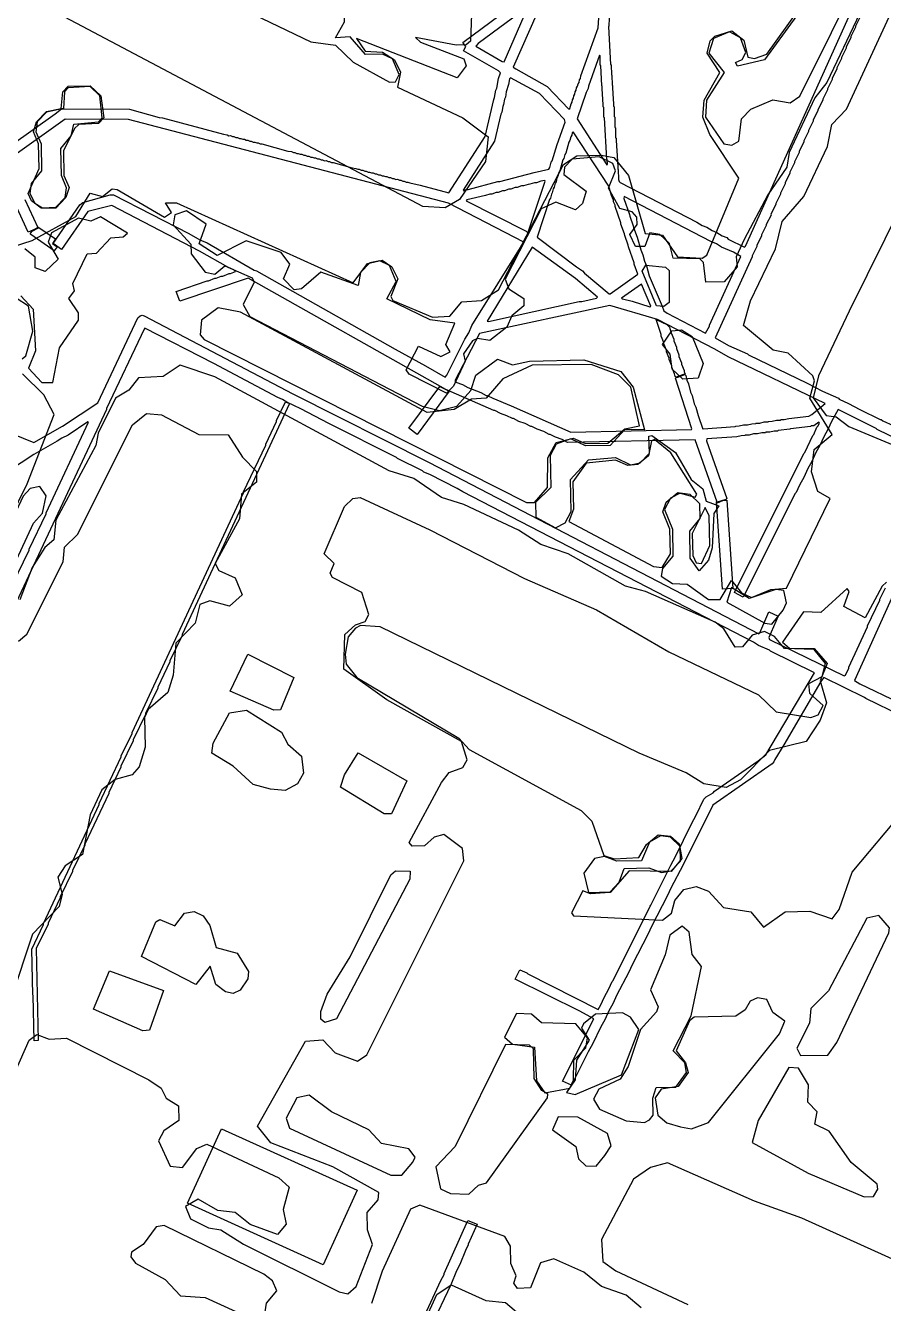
# Model space of a CAD drawing. Extents: x 1764 to 2708, y -3060 to -2272.
# Drawn here: x 1991.5 to 2165.8, y -2792.7 to -2533 of the extents above; entities that cross this region are included whole.
import ezdxf

# ---------------------------------------------------------------- set-up
doc = ezdxf.new("R2010")
doc.units = 0
for name, color, linetype in [('DOR_DOROZHKA', 8, 'CONTINUOUS'), ('DOR_LESTNICA', 8, 'CONTINUOUS'), ('DOR_TROPA_GRUNT', 8, 'CONTINUOUS'), ('PL_DETSKAYA', 3, 'CONTINUOUS'), ('ZEL_DEREVYA', 94, 'CONTINUOUS'), ('ZEL_TRAVA', 82, 'CONTINUOUS')]:
    doc.layers.add(name, color=color, linetype=linetype)

msp = doc.modelspace()

# ---------------------------------------------------------------- linework, layer by layer
at = {"layer": 'DOR_DOROZHKA'}
for points in [[(2110.052, -2531.49), (2109.987, -2533.092), (2109.889, -2533.194), (2110.356, -2540.888), (2110.458, -2540.986), (2110.501, -2542.986), (2110.603, -2543.084), (2110.646, -2545.084), (2110.749, -2545.182), (2110.794, -2547.282), (2110.896, -2547.38), (2110.939, -2549.38), (2111.041, -2549.478), (2111.085, -2551.478), (2111.187, -2551.576), (2111.232, -2553.676), (2111.334, -2553.774), (2111.378, -2555.774), (2111.48, -2555.872), (2111.523, -2557.872), (2111.625, -2557.97), (2111.668, -2559.97), (2111.771, -2560.068), (2111.816, -2562.168), (2111.918, -2562.266), (2111.961, -2564.266), (2112.07, -2564.664), (2112.274, -2564.859), (2127.857, -2572.927), (2128.972, -2573.603), (2129.88, -2573.984), (2130.996, -2574.66), (2131.904, -2575.041), (2133.02, -2575.717), (2133.928, -2576.098), (2134.235, -2576.391), (2137.572, -2578.02), (2137.767, -2577.816), (2185.501, -2471.73)], [(1988.547, -2557.327), (1997.514, -2550.93), (1998.792, -2549.902), (2012.601, -2550.004), (2018.641, -2551.675), (2019.343, -2551.76), (2031.721, -2555.094), (2032.424, -2555.179), (2032.828, -2555.37), (2033.128, -2555.364), (2033.532, -2555.555), (2033.832, -2555.549), (2034.237, -2555.74), (2034.537, -2555.733), (2034.941, -2555.925), (2035.241, -2555.918), (2035.645, -2556.11), (2035.945, -2556.103), (2036.35, -2556.295), (2036.65, -2556.288), (2037.054, -2556.48), (2037.354, -2556.473), (2037.758, -2556.664), (2038.058, -2556.658), (2038.463, -2556.849), (2038.763, -2556.843), (2039.167, -2557.034), (2039.467, -2557.028), (2044.802, -2558.513), (2045.504, -2558.598), (2045.909, -2558.789), (2046.209, -2558.783), (2046.613, -2558.974), (2046.913, -2558.968), (2047.317, -2559.159), (2047.617, -2559.153), (2048.022, -2559.344), (2048.322, -2559.338), (2048.726, -2559.529), (2049.026, -2559.523), (2049.43, -2559.714), (2049.73, -2559.707), (2050.135, -2559.899), (2050.435, -2559.892), (2050.839, -2560.084), (2051.139, -2560.077), (2051.543, -2560.269), (2051.843, -2560.262), (2052.248, -2560.453), (2052.548, -2560.447), (2052.952, -2560.638), (2053.252, -2560.632), (2053.657, -2560.823), (2053.957, -2560.817), (2057.883, -2561.933), (2058.585, -2562.017), (2058.989, -2562.209), (2059.289, -2562.202), (2059.694, -2562.394), (2059.994, -2562.387), (2060.398, -2562.579), (2060.698, -2562.572), (2061.102, -2562.763), (2061.402, -2562.757), (2061.807, -2562.948), (2062.107, -2562.942), (2062.511, -2563.133), (2062.811, -2563.127), (2063.215, -2563.318), (2063.515, -2563.312), (2063.92, -2563.503), (2064.22, -2563.497), (2064.624, -2563.688), (2064.924, -2563.681), (2065.328, -2563.873), (2065.628, -2563.866), (2066.033, -2564.058), (2066.333, -2564.051), (2066.737, -2564.243), (2067.037, -2564.236), (2067.442, -2564.427), (2067.742, -2564.421), (2068.146, -2564.612), (2068.446, -2564.606), (2068.85, -2564.797), (2069.15, -2564.791), (2069.555, -2564.982), (2071.666, -2565.437), (2077.503, -2567.011), (2084.859, -2555.547), (2086.597, -2548.005), (2086.788, -2547.601), (2087.056, -2546.094), (2087.247, -2545.69), (2087.606, -2543.781), (2087.98, -2542.572), (2087.572, -2542.181), (2080.48, -2538.132), (2080.961, -2537.221), (2080.344, -2536.434), (2095.507, -2525.101)], [(2097.042, -2526.669), (2090.557, -2541.416), (2091.065, -2541.805), (2097.446, -2545.37), (2101.847, -2549.977), (2102.045, -2549.873), (2102.324, -2548.866), (2102.517, -2548.562), (2102.606, -2548.059), (2102.8, -2547.755), (2102.889, -2547.253), (2103.083, -2546.949), (2103.172, -2546.446), (2103.365, -2546.142), (2103.455, -2545.64), (2103.648, -2545.336), (2103.737, -2544.833), (2103.931, -2544.529), (2104.02, -2544.027), (2104.214, -2543.723), (2104.303, -2543.22), (2107.793, -2533.44), (2108.029, -2530.433)], [(2161.073, -2531.188), (2160.114, -2533.11), (2160.118, -2533.31), (2159.159, -2535.232), (2159.163, -2535.432), (2158.204, -2537.353), (2158.209, -2537.553), (2157.25, -2539.475), (2157.254, -2539.675), (2156.295, -2541.597), (2156.299, -2541.797), (2155.34, -2543.718), (2155.344, -2543.918), (2154.385, -2545.84), (2154.39, -2546.04), (2153.431, -2547.962), (2153.435, -2548.162), (2152.476, -2550.084), (2152.48, -2550.284), (2151.521, -2552.205), (2151.526, -2552.405), (2150.567, -2554.327), (2150.571, -2554.527), (2149.612, -2556.449), (2149.616, -2556.649), (2148.657, -2558.57), (2148.662, -2558.77), (2147.703, -2560.692), (2147.707, -2560.892), (2146.748, -2562.814), (2146.752, -2563.014), (2145.793, -2564.936), (2145.798, -2565.136), (2144.839, -2567.057), (2144.843, -2567.257), (2143.884, -2569.179), (2143.888, -2569.379), (2142.929, -2571.301), (2142.934, -2571.501), (2141.975, -2573.423), (2141.979, -2573.623), (2141.02, -2575.544), (2141.024, -2575.744), (2140.065, -2577.666), (2140.07, -2577.866), (2139.111, -2579.788), (2139.115, -2579.988), (2131.567, -2596.459), (2134.301, -2598.001), (2138.141, -2599.719), (2138.345, -2599.915), (2150.275, -2605.66), (2153.412, -2607.293), (2156.645, -2608.724), (2156.749, -2608.922), (2158.669, -2609.781), (2160.997, -2611.031), (2165.142, -2613.043), (2165.342, -2613.039), (2165.649, -2613.332), (2167.771, -2614.287)], [(2176.518, -2620.901), (2164.486, -2615.058), (2164.281, -2614.862), (2156.594, -2611.026), (2155.246, -2613.457), (2154.579, -2614.972), (2153.615, -2616.694), (2152.948, -2618.209), (2151.984, -2619.931), (2151.317, -2621.446), (2150.353, -2623.168), (2149.686, -2624.683), (2148.722, -2626.404), (2148.055, -2627.92), (2147.859, -2628.124), (2137.308, -2649.163), (2135.486, -2648.202), (2149.584, -2619.983), (2149.78, -2619.778), (2151.406, -2616.341), (2151.602, -2616.137), (2152.27, -2614.622), (2152.465, -2614.417), (2152.752, -2613.811), (2152.648, -2613.613), (2151.663, -2614.335), (2151.063, -2614.348), (2150.965, -2614.45), (2146.874, -2614.938), (2146.776, -2615.041), (2144.38, -2615.292), (2144.282, -2615.395), (2143.582, -2615.41), (2142.686, -2615.629), (2141.886, -2615.646), (2141.789, -2615.749), (2141.089, -2615.764), (2140.193, -2615.983), (2139.393, -2616.001), (2138.497, -2616.22), (2137.697, -2616.237), (2137.599, -2616.339), (2136.899, -2616.355), (2136.003, -2616.574), (2129.91, -2617.006), (2129.818, -2617.408), (2133.973, -2629.124), (2133.778, -2629.329), (2131.988, -2629.868), (2127.512, -2617.158), (2101.61, -2617.717), (2100.497, -2617.141), (2099.186, -2616.669), (2098.073, -2616.093), (2097.873, -2616.097), (2096.76, -2615.521), (2095.449, -2615.049), (2094.336, -2614.473), (2094.136, -2614.477), (2093.023, -2613.901), (2091.712, -2613.429), (2090.599, -2612.853), (2090.399, -2612.857), (2089.286, -2612.281), (2087.975, -2611.809), (2086.862, -2611.232), (2086.662, -2611.237), (2076.865, -2606.946), (2036.755, -2584.3), (2022.849, -2589.003), (2022.106, -2587.018), (2028.363, -2584.882), (2028.663, -2584.876), (2029.952, -2584.347), (2030.252, -2584.341), (2031.244, -2583.919), (2031.544, -2583.913), (2032.833, -2583.385), (2033.133, -2583.378), (2034.124, -2582.957), (2033.818, -2582.663), (2032.605, -2582.089), (2026.831, -2578.812), (2009.023, -2569.592), (2004.146, -2570.798), (1998.81, -2578.517), (1997.082, -2577.254), (2002.516, -2569.432), (2003.105, -2568.919), (2008.675, -2567.398), (2009.375, -2567.383), (2024.653, -2575.257), (2026.881, -2576.51), (2028.396, -2577.177), (2037.92, -2582.674), (2038.425, -2582.864), (2066.583, -2598.764), (2072.759, -2602.132), (2076.711, -2604.448), (2077.102, -2604.039), (2080.747, -2596.757), (2081.519, -2595.44), (2082.186, -2593.924), (2092.726, -2576.988), (2077.448, -2569.114), (2012.447, -2552.109), (1999.537, -2551.987), (1988.897, -2559.621)], [(1991.387, -2568.372), (1994.01, -2574.018), (1993.617, -2574.327), (1992.03, -2574.961), (1989.404, -2569.215)], [(1986.694, -2615.098), (1993.155, -2617.759), (1998.986, -2614.432), (2006.187, -2609.674), (2014.318, -2592.389), (2014.809, -2591.978), (2015.207, -2591.87), (2015.609, -2591.961), (2045.767, -2607.818), (2073.484, -2621.827), (2140.47, -2656.598), (2140.666, -2656.394), (2142.475, -2652.153), (2144.395, -2653.012), (2142.487, -2657.355), (2142.596, -2657.753), (2157.763, -2665.129), (2158.061, -2665.023), (2158.731, -2663.608), (2158.727, -2663.408), (2162.552, -2655.221), (2162.548, -2655.021), (2165.035, -2649.764), (2165.031, -2649.564), (2166.181, -2647.238)], [(2169.445, -2673.281), (2162.165, -2669.737), (2161.961, -2669.541), (2153.67, -2665.518), (2153.087, -2666.331), (2145.561, -2679.2), (2143.723, -2682.141), (2143.534, -2682.646), (2143.143, -2683.055), (2131.117, -2691.419), (2125.076, -2703.555), (2122.578, -2708.312), (2121.91, -2709.827), (2118.644, -2716.101), (2117.976, -2717.616), (2114.71, -2723.89), (2114.042, -2725.405), (2111.544, -2730.161), (2110.876, -2731.677), (2109.913, -2733.398), (2109.245, -2734.914), (2108.282, -2736.635), (2106.751, -2739.87), (2105.787, -2741.592), (2102.432, -2748.368), (2100.612, -2747.507), (2106.943, -2734.863), (2104.108, -2733.324), (2090.96, -2726.804), (2091.919, -2724.883), (2093.335, -2725.552), (2093.539, -2725.748), (2107.802, -2732.944), (2108.382, -2732.031), (2109.05, -2730.516), (2110.013, -2728.794), (2110.681, -2727.279), (2110.877, -2727.074), (2118.355, -2712.005), (2118.551, -2711.801), (2122.576, -2703.609), (2123.539, -2701.888), (2126.797, -2695.214), (2127.76, -2693.492), (2129.291, -2690.257), (2129.78, -2689.747), (2131.163, -2688.916), (2131.457, -2688.61), (2140.328, -2682.415), (2141.902, -2681.18), (2151.748, -2664.559), (2142.848, -2660.149), (2142.644, -2659.953), (2140.422, -2659.001), (2139.407, -2658.322), (2080.316, -2627.782), (2079.201, -2627.106), (2073.636, -2624.225), (2072.425, -2623.751), (2072.119, -2623.457), (2067.062, -2620.965), (2066.858, -2620.769), (2053.102, -2613.863), (2047.434, -2610.884), (2044.604, -2609.544), (2043.691, -2608.964), (2042.782, -2608.583), (2029.726, -2601.661), (2015.763, -2594.459), (2015.567, -2594.663), (2007.913, -2610.837), (2007.917, -2611.037), (1975.206, -2680.78)], [(1988.874, -2646.567), (1992.225, -2639.591), (1992.221, -2639.391), (1995.668, -2632.213), (1995.664, -2632.013), (2004.271, -2613.617), (2004.169, -2613.519), (2000.125, -2616.208), (1998.838, -2616.836), (1997.95, -2617.456), (1993.206, -2620.16), (1962.426, -2640.335)], [(2167.716, -2648.806), (2159.885, -2666.084), (2161, -2666.76), (2168.887, -2670.592)]]:
    msp.add_lwpolyline(points, dxfattribs=at)
for points in [[(2082.961, -2537.178), (2088.331, -2540.264), (2088.733, -2540.355), (2093.5, -2529.446), (2093.298, -2529.351), (2083.45, -2536.667)], [(2109.596, -2561.315), (2109.694, -2561.213), (2109.673, -2560.213), (2109.57, -2560.115), (2109.089, -2551.721), (2108.987, -2551.624), (2108.943, -2549.623), (2108.841, -2549.526), (2108.798, -2547.525), (2108.696, -2547.428), (2108.651, -2545.328), (2108.548, -2545.23), (2108.36, -2541.132), (2108.258, -2541.034), (2108.217, -2539.134), (2108.114, -2539.036), (2105.848, -2545.288), (2105.759, -2545.79), (2105.376, -2546.599), (2103.591, -2551.94)], [(2080.392, -2566.449), (2080.494, -2566.547), (2080.99, -2566.336), (2081.39, -2566.327), (2087.458, -2564.695), (2087.858, -2564.687), (2094.821, -2562.835), (2097.809, -2562.17), (2098.002, -2561.866), (2098.278, -2560.76), (2098.472, -2560.455), (2099.501, -2557.131), (2101.104, -2552.594), (2100.993, -2552.096), (2095.876, -2546.804), (2090.004, -2543.629), (2089.808, -2543.834), (2089.632, -2544.938), (2089.165, -2546.449), (2088.988, -2547.553), (2088.797, -2547.958), (2088.621, -2549.062), (2088.429, -2549.466), (2088.253, -2550.571), (2088.062, -2550.975), (2086.781, -2556.506)], [(2110.262, -2587.515), (2115.878, -2583.491), (2115.135, -2581.506), (2115.129, -2581.206), (2113.957, -2577.93), (2113.951, -2577.63), (2113.208, -2575.645), (2113.201, -2575.345), (2112.458, -2573.36), (2112.451, -2573.06), (2111.28, -2569.784), (2111.274, -2569.483), (2110.958, -2568.79), (2110.952, -2568.49), (2110.53, -2567.499), (2109.989, -2565.609), (2102.747, -2554.56), (2102.551, -2554.764), (2102.462, -2555.266), (2102.268, -2555.571), (2102.086, -2556.375), (2101.892, -2556.679), (2101.24, -2558.895), (2101.046, -2559.199), (2100.863, -2560.003), (2100.67, -2560.308), (2100.017, -2562.523), (2099.824, -2562.827), (2099.641, -2563.632), (2099.448, -2563.936), (2099.265, -2564.74), (2099.071, -2565.045), (2098.889, -2565.849), (2098.695, -2566.153), (2098.512, -2566.958), (2098.319, -2567.262), (2098.136, -2568.066), (2097.943, -2568.371), (2095.407, -2576.03), (2103.441, -2582.059), (2104.658, -2582.833), (2105.069, -2583.325), (2110.062, -2587.519)], [(2097.06, -2564.588), (2096.958, -2564.49), (2096.16, -2564.607), (2095.267, -2564.927), (2094.867, -2564.935), (2093.973, -2565.255), (2093.573, -2565.264), (2092.68, -2565.583), (2092.28, -2565.592), (2091.386, -2565.911), (2090.986, -2565.92), (2090.092, -2566.239), (2089.692, -2566.248), (2088.799, -2566.567), (2088.399, -2566.576), (2087.505, -2566.895), (2087.105, -2566.904), (2086.212, -2567.224), (2085.812, -2567.232), (2084.918, -2567.552), (2081.135, -2568.434), (2081.04, -2568.636), (2093.178, -2574.777), (2093.383, -2574.973), (2093.583, -2574.968)], [(2129.645, -2595.5), (2130.415, -2594.083), (2130.41, -2593.883), (2136.813, -2579.937), (2135.293, -2579.07), (2132.869, -2578.022), (2131.854, -2577.343), (2130.743, -2576.867), (2113.137, -2567.742), (2113.046, -2568.145), (2114.217, -2571.421), (2114.223, -2571.721), (2114.967, -2573.706), (2114.973, -2574.006), (2115.716, -2575.991), (2116.473, -2578.576), (2116.894, -2579.567), (2117.222, -2580.861), (2117.644, -2581.852), (2118.187, -2583.842), (2120.821, -2589.988), (2121.143, -2590.982), (2121.854, -2591.466)], [(2085.269, -2593.057), (2085.571, -2593.151), (2103.992, -2589.051), (2104.492, -2589.04), (2107.48, -2588.375), (2107.675, -2588.171), (2103.191, -2584.366), (2094.45, -2578.051)], [(2118.521, -2590.038), (2116.624, -2585.576), (2112.582, -2588.365), (2112.786, -2588.561), (2114.697, -2589.02), (2118.323, -2590.142)], [(2078.728, -2605.205), (2078.935, -2605.501), (2080.245, -2605.973), (2081.358, -2606.549), (2083.982, -2607.593), (2085.095, -2608.169), (2085.295, -2608.165), (2086.408, -2608.741), (2090.143, -2610.261), (2102.265, -2615.602), (2126.766, -2615.073), (2126.864, -2614.971), (2123.539, -2604.637), (2123.735, -2604.433), (2124.035, -2604.426), (2125.424, -2603.896), (2125.628, -2604.092), (2125.85, -2605.087), (2126.165, -2605.781), (2126.602, -2607.472), (2126.917, -2608.166), (2127.354, -2609.857), (2127.669, -2610.551), (2128.106, -2612.242), (2129.066, -2615.023), (2129.164, -2614.921), (2135.658, -2614.48), (2135.756, -2614.378), (2136.456, -2614.363), (2137.352, -2614.144), (2138.152, -2614.126), (2139.047, -2613.907), (2139.847, -2613.89), (2139.945, -2613.787), (2140.645, -2613.772), (2141.541, -2613.553), (2142.341, -2613.536), (2142.439, -2613.433), (2143.139, -2613.418), (2144.035, -2613.199), (2144.835, -2613.182), (2144.933, -2613.079), (2145.633, -2613.064), (2146.528, -2612.845), (2150.62, -2612.356), (2151.213, -2612.043), (2153.966, -2609.783), (2134.251, -2600.303), (2131.516, -2598.762), (2119.88, -2592.71), (2110.214, -2589.917), (2083.723, -2595.592)], [(2066.981, -2807.064), (2072.811, -2794.431), (2073.007, -2794.227), (2075.875, -2788.062), (2076.549, -2786.847), (2076.545, -2786.647), (2081.314, -2775.838), (2083.232, -2776.597), (2081.418, -2780.638), (2081.422, -2780.838), (2080.846, -2781.951), (2079.706, -2784.777), (2079.035, -2786.093), (2077.895, -2788.919), (2073.874, -2797.31), (2073.678, -2797.514), (2070.712, -2803.782), (2069.857, -2805.901), (2068.901, -2807.923)]]:
    msp.add_lwpolyline(points, close=True, dxfattribs=at)
at = {"layer": 'DOR_LESTNICA'}
for points in [[(1997.314, -2578.749), (1992.541, -2575.451), (1992.438, -2575.353), (1992.825, -2574.744), (1994.113, -2574.116), (1994.008, -2573.918), (1997.562, -2576.343), (1996.982, -2577.256), (1997.897, -2577.936)], [(2123.635, -2604.435), (2123.433, -2604.339), (2123.32, -2603.741), (2122.792, -2602.452), (2122.785, -2602.152), (2122.257, -2600.863), (2122.25, -2600.563), (2121.722, -2599.273), (2121.716, -2598.973), (2121.188, -2597.684), (2121.181, -2597.384), (2120.653, -2596.095), (2120.647, -2595.795), (2119.58, -2592.716), (2121.804, -2593.769), (2122.314, -2594.258), (2122.64, -2595.452), (2123.168, -2596.741), (2123.175, -2597.041), (2123.703, -2598.33), (2123.709, -2598.63), (2124.238, -2599.919), (2124.244, -2600.219), (2124.772, -2601.509), (2124.779, -2601.809), (2125.307, -2603.098), (2125.313, -2603.398), (2125.522, -2603.794)], [(2069.331, -2614.813), (2075.652, -2606.372), (2077.573, -2607.331), (2071.059, -2616.076)], [(2133.071, -2647.553), (2131.886, -2629.77), (2132.091, -2629.965), (2133.182, -2629.542), (2133.98, -2629.424), (2135.169, -2647.408)]]:
    msp.add_lwpolyline(points, close=True, dxfattribs=at)
at = {"layer": 'DOR_TROPA_GRUNT'}
msp.add_lwpolyline([(1993.28, -2739.32), (1993.081, -2730.12), (1992.979, -2730.022), (1992.778, -2720.721), (1995.17, -2715.667), (1995.166, -2715.467), (2006.45, -2691.311), (2006.445, -2691.111), (2010.943, -2681.609), (2010.938, -2681.409), (2013.141, -2676.859), (2013.137, -2676.659), (2035.797, -2627.944), (2035.792, -2627.744), (2040.29, -2618.242), (2040.285, -2618.042), (2042.488, -2613.492), (2042.484, -2613.292), (2044.302, -2609.451), (2045.11, -2609.833), (2023.312, -2656.729), (2023.316, -2656.929), (2020.826, -2662.085), (2020.83, -2662.285), (2018.341, -2667.442), (2018.345, -2667.642), (2015.855, -2672.798), (2015.859, -2672.998), (2013.369, -2678.154), (2013.374, -2678.354), (2010.884, -2683.511), (2010.888, -2683.711), (2008.398, -2688.867), (2008.402, -2689.067), (2003.522, -2699.378), (2003.527, -2699.578), (2001.037, -2704.735), (2001.041, -2704.935), (1998.551, -2710.091), (1998.556, -2710.291), (1996.066, -2715.448), (1996.07, -2715.648), (1993.676, -2720.602), (1994.08, -2739.303)], close=True, dxfattribs=at)
at = {"layer": 'PL_DETSKAYA'}
msp.add_lwpolyline([(2024.411, -2772.352), (2031.294, -2757.23), (2058.873, -2769.721), (2051.99, -2784.843)], close=True, dxfattribs=at)
at = {"layer": 'ZEL_DEREVYA'}
for points in [[(2065.411, -2544.511), (2066.659, -2544.401), (2067.379, -2542.968), (2066.059, -2539.744), (2064.037, -2538.788), (2060.537, -2538.863), (2057.457, -2535.261), (2054.461, -2535.493), (2056.307, -2532.201), (2056.286, -2531.201), (2054.327, -2529.326), (2038.675, -2522.66), (2034.11, -2519.757), (2025.016, -2515.618), (2022.516, -2515.672), (2018.052, -2517.436), (2016.992, -2518.543), (2017.868, -2520.525), (2019.649, -2521.904), (2049.475, -2536.267), (2054.493, -2536.993), (2058.069, -2540.417)], [(1994.926, -2570.046), (1997.674, -2569.904), (1999.55, -2567.945), (1999.84, -2565.938), (1998.786, -2563.46), (1998.667, -2557.959), (2000.78, -2555.412), (2001.312, -2553.025), (2006.304, -2552.542), (2007.038, -2551.775), (2006.607, -2547.282), (2004.649, -2545.407), (2000.152, -2545.671), (1999.418, -2546.437), (1999.241, -2549.818), (1995.756, -2550.602), (1993.881, -2552.56), (1993.591, -2554.567), (1994.645, -2557.046), (1994.764, -2562.546), (1992.651, -2565.093), (1992.361, -2567.1), (1993.404, -2569.079)], [(2119.671, -2589.946), (2116.768, -2582.922), (2117.491, -2581.656), (2121.502, -2582.069), (2122.268, -2582.803), (2122.242, -2589.307), (2121.174, -2590.08)], [(2124.995, -2604.839), (2122.867, -2602.801), (2122.469, -2599.808), (2120.925, -2597.84), (2122.783, -2595.048), (2124.779, -2594.838), (2126.935, -2596.209), (2129.179, -2601.664), (2128.119, -2604.688)], [(1978.484, -2659.948), (1980.611, -2659.986), (1981.993, -2658.372), (1983.262, -2655.343), (1982.563, -2653.857), (1984.853, -2651.807), (1993.142, -2634.118), (1994.932, -2632.079), (1995.69, -2628.56), (1994.398, -2626.671), (1992.406, -2627.047), (1991.023, -2628.661), (1980.976, -2649.889), (1980.583, -2652.899), (1978.106, -2655.954), (1977.326, -2658.473)], [(2041.906, -2672.168), (2033.067, -2668.274), (2036.657, -2660.776), (2046.014, -2665.493), (2043.279, -2672.055)], [(2041.251, -2688.191), (2037.73, -2687.267), (2033.647, -2683.519), (2029.337, -2680.861), (2029.627, -2678.854), (2032.913, -2672.696), (2036.402, -2672.121), (2043.503, -2676.636), (2044.805, -2679.026), (2047.526, -2681.469), (2047.935, -2684.962), (2046.731, -2687.114), (2044.259, -2688.46)], [(2064.372, -2693.194), (2055.5, -2687.8), (2056.28, -2685.282), (2059.101, -2680.802), (2068.98, -2686.508), (2065.873, -2693.204)], [(2105.864, -2709.223), (2110.238, -2709.045), (2112.113, -2707.087), (2113.137, -2704.314), (2118.137, -2704.206), (2120.659, -2705.152), (2122.652, -2704.775), (2124.527, -2702.817), (2124.463, -2699.817), (2122.504, -2697.941), (2120.497, -2697.651), (2118.274, -2698.95), (2116.605, -2702.738), (2111.605, -2702.846), (2109.083, -2701.9), (2107.09, -2702.277), (2104.903, -2705.242)], [(2052.282, -2735.644), (2051.516, -2734.91), (2051.483, -2733.41), (2052.741, -2729.881), (2057.413, -2722.276), (2065.723, -2705.588), (2066.624, -2704.818), (2069.627, -2704.879), (2069.578, -2706.505), (2054.683, -2734.842)], [(2032.137, -2729.409), (2030.186, -2727.867), (2029.021, -2724.141), (2026.101, -2727.872), (2015.055, -2722.191), (2017.946, -2715.125), (2018.812, -2714.689), (2021.841, -2715.958), (2023.787, -2713.415), (2025.78, -2713.038), (2027.55, -2713.917), (2028.927, -2715.888), (2030.19, -2720.363), (2034.468, -2721.522), (2036.799, -2725.223), (2036.665, -2726.727), (2035.13, -2729.011), (2033.644, -2729.71)], [(2148.893, -2742.311), (2154.479, -2742.274), (2156.34, -2739.649), (2166.865, -2717.41), (2167.01, -2716.407), (2164.871, -2713.868), (2162.38, -2714.38), (2154.613, -2729.181), (2151.021, -2732.76), (2150.753, -2735.768), (2148.194, -2740.826)], [(2113.495, -2755.583), (2117.254, -2755.918), (2118.243, -2755.397), (2118.973, -2754.464), (2118.898, -2750.964), (2119.602, -2748.822), (2123.603, -2748.778), (2125.79, -2745.812), (2125.413, -2743.819), (2123.026, -2741.369), (2126.708, -2734.286), (2128.826, -2724.235), (2126.938, -2721.775), (2126.341, -2717.285), (2124.897, -2716.066), (2122.351, -2717.872), (2121.438, -2721.894), (2118.422, -2728.962), (2119.998, -2732.43), (2119.686, -2733.437), (2116.428, -2737.01), (2113.924, -2744.568), (2112.311, -2747.104), (2107.979, -2749.199), (2106.897, -2751.223), (2108.065, -2753.199)], [(2015.298, -2737.277), (2005.282, -2732.908), (2008.531, -2725.084), (2019.54, -2729.098), (2016.671, -2737.164)], [(2096.989, -2749.936), (2102.095, -2748.95), (2102.81, -2747.309), (2102.891, -2743.305), (2105.337, -2740.751), (2105.627, -2738.744), (2103.314, -2735.876), (2096.306, -2735.694), (2094.266, -2733.903), (2091.263, -2733.801), (2088.782, -2738.608), (2090.396, -2739.99), (2094.911, -2740.601), (2095.31, -2747.471)], [(2161.854, -2771.046), (2163.729, -2771.006), (2164.655, -2769.485), (2164.467, -2768.489), (2159.202, -2764.1), (2154.728, -2757.693), (2151.862, -2756.255), (2152.308, -2753.744), (2150.432, -2751.783), (2150.523, -2748.279), (2148.532, -2744.904), (2146.529, -2744.78), (2140.34, -2755.503), (2139.104, -2760.032), (2150.493, -2766.206)], [(2065.708, -2766.62), (2067.96, -2766.655), (2070.154, -2764.023), (2070.633, -2763.012), (2069.345, -2761.289), (2063.819, -2760.241), (2061.258, -2757.462), (2053.675, -2753.79), (2049.099, -2750.387), (2046.609, -2750.9), (2044.448, -2755.074), (2045.116, -2757.06)], [(2105.314, -2764.764), (2107.44, -2764.802), (2109.146, -2762.68), (2110.436, -2760.651), (2109.715, -2758.166), (2103.724, -2754.877), (2099.72, -2754.796), (2098.526, -2757.407), (2103.269, -2760.806), (2103.823, -2763.296)], [(2037.322, -2795.749), (2039.078, -2795.961), (2040.064, -2795.314), (2040.424, -2792.68), (2042.537, -2790.133), (2041.66, -2788.151), (2039.88, -2786.772), (2019.655, -2776.87), (2018.036, -2777.155), (2015.361, -2780.715), (2013.018, -2782.266), (2012.873, -2783.27), (2013.817, -2784.5), (2019.893, -2787.871), (2022.965, -2791.14), (2027.976, -2791.532)]]:
    msp.add_lwpolyline(points, close=True, dxfattribs=at)
for points in [[(2157.634, -2517.88), (2141.602, -2539.946), (2136.127, -2541.232), (2135.736, -2540.49), (2137.099, -2539.877), (2137.818, -2538.444), (2136.753, -2535.465), (2134.476, -2534.264), (2131.253, -2535.584), (2130.318, -2538.606), (2133.404, -2542.541), (2129.856, -2548.121), (2129.598, -2551.628), (2133.343, -2557.05), (2134.973, -2557.265), (2136.374, -2556.485), (2136.943, -2551.97), (2138.818, -2550.012), (2143.279, -2548.081), (2146.794, -2548.672), (2148.766, -2547.337), (2161.629, -2521.421)], [(2160.991, -2530.439), (2154.293, -2544.591), (2151.857, -2547.646), (2146.595, -2558.765), (2146.16, -2561.776), (2142.278, -2567.363), (2137.472, -2576.471), (2135.881, -2580.008), (2136.091, -2582.004), (2133.448, -2585.063), (2129.697, -2585.144), (2129.236, -2581.152), (2128.47, -2580.418), (2123.089, -2580.284), (2122.316, -2577.299), (2120.358, -2575.424), (2118.35, -2575.134), (2117.285, -2577.908), (2115.408, -2577.865), (2114.272, -2575.472), (2115.729, -2573.439), (2115.696, -2571.939), (2114.756, -2570.876), (2112.239, -2570.138), (2109.9, -2566.061), (2111.324, -2562.529), (2110.792, -2561.039), (2108.011, -2559.682), (2102.518, -2560.134), (2100.969, -2561.752), (2100.835, -2563.256), (2105.41, -2566.659), (2104.631, -2569.177), (2103.241, -2570.457), (2099.205, -2568.877), (2096.233, -2570.234), (2088.954, -2584.523), (2089.664, -2586.509), (2092.708, -2588.444), (2092.74, -2589.944), (2090.283, -2591.999), (2089.248, -2594.272), (2085.806, -2597.015), (2083.295, -2596.569), (2082.305, -2597.048), (2080.486, -2599.714), (2080.81, -2601.208), (2078.418, -2606.262), (2077.032, -2607.71), (2069.445, -2603.871), (2068.842, -2602.967), (2071.323, -2598.161), (2075.87, -2600.231), (2077.725, -2599.274), (2076.901, -2597.791), (2078.726, -2593.499), (2073.708, -2592.774), (2064.862, -2588.546), (2066.786, -2585.002), (2065.466, -2581.779), (2063.444, -2580.822), (2061.451, -2581.199), (2059.576, -2583.157), (2059.049, -2585.795), (2051.487, -2583.082), (2047.559, -2586.502), (2046.062, -2586.701), (2043.93, -2584.496), (2045.199, -2581.467), (2043.396, -2579.088), (2036.342, -2576.739), (2030.403, -2579.702), (2026.767, -2577.363), (2028.181, -2573.33), (2024.205, -2570.664), (2021.846, -2571.466), (2021.514, -2573.474), (2025.1, -2577.399), (2025.144, -2579.399), (2027.975, -2583.089), (2029.986, -2583.546), (2031.95, -2581.836), (2037.505, -2584.259), (2037.941, -2585.125), (2035.704, -2589.676), (2037.05, -2592.148), (2072.086, -2610.318), (2075.608, -2611.242), (2079.09, -2610.333), (2081.94, -2607.187), (2082.956, -2604.038), (2087.389, -2600.816), (2090.414, -2601.918), (2093.9, -2601.175), (2104.9, -2600.938), (2112.455, -2603.276), (2114.942, -2606.474), (2117.214, -2615.179), (2113.211, -2615.099), (2110.279, -2618.33), (2105.279, -2618.439), (2102.246, -2617.003), (2099.267, -2618.068), (2098.066, -2620.345), (2098.206, -2626.846), (2095.104, -2629.914), (2095.169, -2632.914), (2099.135, -2635.08), (2101.113, -2634.037), (2102.315, -2631.759), (2102.174, -2625.259), (2105.84, -2621.261), (2111.333, -2620.809), (2114.366, -2622.244), (2116.358, -2621.868), (2118.234, -2619.91), (2118.116, -2616.41), (2118.74, -2616.313), (2123.567, -2619.794), (2126.686, -2625.23), (2129.063, -2627.179), (2129.784, -2629.665), (2132.306, -2630.611), (2131.338, -2632.133), (2130.989, -2639.144), (2130.21, -2641.662), (2128.338, -2643.787), (2126.532, -2641.241), (2126.413, -2635.741), (2128.526, -2633.194), (2128.461, -2630.194), (2126.503, -2628.319), (2124.496, -2628.029), (2122.517, -2629.072), (2121.316, -2631.349), (2122.902, -2635.317), (2123.021, -2640.817), (2120.908, -2643.364), (2120.607, -2644.871), (2122.892, -2646.406), (2125.896, -2646.508), (2130.216, -2649.666), (2132.591, -2649.615), (2134.885, -2645.813), (2136.939, -2648.27), (2138.961, -2649.227), (2142.929, -2647.641), (2146.049, -2647.323), (2154.952, -2629.121), (2152.419, -2627.675), (2151.166, -2623.7), (2151.736, -2619.186), (2155.338, -2616.106), (2150.842, -2608.699), (2151.766, -2605.178), (2151.412, -2604.185), (2146.392, -2599.541), (2143.377, -2598.939), (2137.351, -2593.983), (2138.743, -2588.95), (2143.849, -2578.335), (2145.231, -2572.802), (2149.623, -2567.704), (2154.407, -2557.596), (2155.31, -2553.074), (2158.245, -2550.009), (2167.324, -2530.303)], [(1990.559, -2587.9), (1993.035, -2590.598), (1993.552, -2599.091), (1992.128, -2602.624), (1994.818, -2605.567), (1997.068, -2605.519), (1998.375, -2598.487), (2002.257, -2592.9), (2002.224, -2591.4), (2000.326, -2588.439), (2001.46, -2586.914), (2001.094, -2585.421), (2004.007, -2579.355), (2005.88, -2579.231), (2008.815, -2576.166), (2011.312, -2575.946), (2012.212, -2575.176), (2006.722, -2571.876), (2004.739, -2572.753), (2002.225, -2572.14), (1996.786, -2575.092), (1996.077, -2577.025), (1998.153, -2580.482), (1995.455, -2582.958), (1993.438, -2582.21), (1993.475, -2580.083), (1991.354, -2578.378)], [(1988.427, -2747.78), (1992.244, -2739.193), (1993.804, -2738.075), (1996.326, -2739.021), (1999.822, -2738.779), (2016.514, -2747.256), (2019.053, -2748.994), (2020.097, -2751.014), (2022.548, -2752.545), (2022.613, -2755.545), (2019.614, -2757.611), (2018.532, -2759.636), (2020.896, -2764.837), (2023.403, -2765.117), (2026.321, -2761.218), (2028.303, -2760.342), (2042.959, -2767.195), (2045.083, -2769.067), (2043.847, -2773.596), (2044.412, -2776.586), (2042.707, -2778.707), (2037.16, -2776.659), (2034.106, -2774.224), (2030.595, -2773.799), (2026.544, -2771.552), (2023.991, -2773.025), (2025.004, -2775.504), (2028.67, -2777.343), (2031.181, -2777.789), (2035.746, -2780.692), (2055.215, -2790.359), (2056.974, -2790.738), (2058.694, -2789.284), (2062.01, -2780.708), (2060.945, -2777.729), (2060.87, -2774.229), (2063.149, -2771.678), (2063.283, -2770.175), (2053.916, -2764.958), (2041.304, -2760.061), (2038.646, -2756.7), (2048.361, -2739.398), (2051.858, -2739.155), (2054.415, -2741.768), (2058.955, -2743.504), (2060.845, -2742.213), (2080.503, -2702.768), (2080.283, -2700.271), (2076.47, -2697.435), (2074.48, -2697.979), (2072.516, -2699.688), (2070.016, -2699.743), (2069.416, -2699.005), (2075.991, -2686.857), (2077.573, -2684.822), (2080.301, -2683.762), (2081.227, -2682.241), (2080.063, -2678.514), (2064.871, -2670.005), (2056.149, -2663.773), (2056.331, -2656.766), (2058.539, -2654.8), (2060.525, -2654.09), (2061.245, -2652.657), (2059.814, -2648.186), (2053.829, -2645.189), (2053.394, -2644.323), (2054.184, -2642.304), (2052.141, -2640.348), (2056.269, -2630.753), (2057.985, -2629.132), (2059.481, -2628.933), (2073.63, -2635.464), (2092.854, -2645.388), (2107.499, -2651.741), (2122.191, -2660.262), (2140.39, -2669.04), (2143.966, -2672.465), (2150.995, -2673.647), (2152.484, -2673.114), (2153.526, -2671.174), (2150.805, -2668.732), (2150.595, -2666.735), (2153.316, -2665.301), (2154.009, -2662.659), (2151.696, -2659.791), (2145.688, -2659.587), (2143.634, -2657.13), (2141.612, -2656.174), (2139.127, -2656.894), (2137.177, -2659.271), (2135.677, -2659.303), (2133.346, -2655.602), (2131.565, -2654.223), (2117.424, -2648.025), (2113.398, -2646.945), (2101.75, -2640.36), (2096.207, -2638.478), (2091.642, -2635.575), (2080.522, -2630.313), (2075.989, -2628.91), (2070.403, -2625.028), (2065.366, -2623.47), (2029.936, -2604.392), (2022.881, -2602.043), (2019.428, -2604.285), (2014.431, -2604.56), (2012.485, -2607.103), (2009.769, -2608.746), (2006.254, -2615.826), (2005.808, -2618.337), (1997.631, -2633.521), (1997.218, -2637.532), (1995.417, -2639.072), (1992.836, -2643.13), (1990.31, -2649.688)], [(1990.075, -2658.114), (1991.795, -2656.659), (1999.148, -2641.993), (1999.417, -2638.985), (2002.03, -2636.428), (2013.222, -2614.174), (2016.09, -2611.861), (2019.097, -2612.13), (2026.688, -2616.135), (2032.692, -2616.172), (2035.541, -2620.696), (2038.439, -2623.635), (2038.402, -2625.762), (2035.37, -2628.203), (2034.978, -2633.214), (2030.005, -2642.327), (2030.786, -2643.727), (2034.07, -2645.24), (2035.479, -2648.712), (2032.944, -2651.018), (2028.919, -2649.937), (2026.933, -2650.647), (2025.931, -2654.421), (2022.017, -2658.508), (2021.491, -2665.022), (2020.4, -2668.548), (2016.389, -2672.011), (2015.674, -2673.652), (2015.804, -2679.653), (2014.557, -2683.682), (2013.174, -2685.296), (2009.692, -2686.205), (2006.987, -2688.348), (2004.595, -2693.402), (2003.101, -2701.438), (1999.566, -2703.766), (1998.031, -2706.05), (1998.94, -2709.533), (1998.328, -2712.047), (1992.946, -2717.666), (1988.56, -2730.768)], [(2116.568, -2793.62), (2113.51, -2791.018), (2108.47, -2789.292), (2104.905, -2786.368), (2098.843, -2783.664), (2096.109, -2784.473), (2094.092, -2789.519), (2091.469, -2789.66), (2090.696, -2788.592), (2091.163, -2787.081), (2090.109, -2784.603), (2090.033, -2781.103), (2088.865, -2779.127), (2071.593, -2772.747), (2069.693, -2773.538), (2063.963, -2786.168), (2061.77, -2792.719)], [(2072.242, -2796.995), (2075.071, -2790.931), (2077.947, -2788.951), (2085.019, -2792.133), (2089.03, -2792.547), (2092.088, -2795.149)]]:
    msp.add_lwpolyline(points, dxfattribs=at)
at = {"layer": 'ZEL_TRAVA'}
for points in [[(1988.843, -2577.932), (1992.818, -2576.679), (2001.718, -2571.817), (2004.617, -2567.086), (2007.132, -2567.698), (2009.099, -2566.155), (2010.103, -2566.3), (2019.729, -2571.928), (2021.126, -2570.981), (2019.916, -2569.006), (2022.168, -2569.041), (2058.038, -2585.275), (2060.955, -2581.376), (2063.941, -2580.645), (2065.888, -2582.02), (2067.109, -2584.495), (2065.684, -2588.028), (2066.12, -2588.894), (2074.197, -2592.263), (2077.694, -2592.02), (2080.133, -2589.133), (2084.129, -2588.88), (2087.583, -2586.679), (2100.791, -2561.256), (2103.504, -2559.446), (2108.504, -2559.338), (2111.015, -2559.784), (2114.013, -2563.471), (2117.353, -2575.28), (2120.861, -2575.58), (2123.959, -2580.015), (2128.966, -2580.24), (2129.87, -2579.637), (2136.369, -2563.989), (2130.507, -2555.111), (2129.098, -2551.639), (2129.356, -2548.132), (2132.571, -2542.559), (2129.984, -2538.613), (2130.597, -2536.099), (2131.494, -2535.162), (2134.972, -2534.087), (2137.431, -2535.951), (2138.215, -2539.436), (2139.595, -2539.656), (2142.077, -2538.769), (2165.306, -2506.334)], [(2082.12, -2530.643), (2081.906, -2536.15), (2081.005, -2536.92), (2079.005, -2536.963), (2070.717, -2535.392), (2071.739, -2536.37), (2080.567, -2539.764), (2081.014, -2541.172), (2079.149, -2543.63), (2058.716, -2535.651), (2060.522, -2538.196), (2064.029, -2538.413), (2066.481, -2539.985), (2067.701, -2542.46), (2067.058, -2545.476), (2080.326, -2551.776), (2085.494, -2555.583), (2084.935, -2560.598), (2079.683, -2568.34), (2076.718, -2570.03), (2072.211, -2569.794), (1998.328, -2530.702)], [(2187.879, -2532.36), (2158.798, -2591.018), (2152.578, -2604.16), (2151.509, -2608.685), (2154.17, -2612.213), (2156.177, -2612.503), (2158.72, -2614.449), (2169.322, -2618.889)], [(1990.836, -2600.734), (1991.574, -2600.134), (1992.966, -2595.102), (1992.105, -2589.993), (1989.57, -2588.422)], [(1977.907, -2654.458), (1991.802, -2626.143), (1997.334, -2612.016), (1995.247, -2608.059), (1990.902, -2603.776)], [(2166.409, -2646.133), (2165.508, -2646.903), (2162.063, -2653.397), (2157.761, -2651.072), (2158.821, -2648.048), (2158.432, -2647.431), (2153.034, -2652.258), (2149.529, -2652.125), (2145.245, -2658.346), (2146.688, -2659.566), (2151.692, -2659.624), (2154.342, -2662.652), (2152.918, -2666.185), (2154.182, -2670.66), (2152.924, -2674.189), (2150.099, -2678.502), (2142.635, -2680.331), (2136.76, -2686.294), (2133.793, -2687.859), (2129.274, -2687.123), (2125.724, -2684.865), (2116.133, -2680.903), (2063.55, -2655.192), (2059.543, -2654.945), (2058.554, -2655.467), (2057.008, -2657.251), (2056.417, -2660.766), (2056.627, -2662.762), (2058.77, -2665.467), (2079.548, -2677.859), (2081.599, -2680.149), (2104.377, -2692.497), (2106.51, -2694.702), (2108.953, -2701.653), (2111.094, -2702.357), (2116.091, -2702.082), (2117.618, -2699.464), (2119.994, -2697.495), (2122.501, -2697.775), (2124.285, -2699.32), (2124.85, -2702.31), (2122.656, -2704.942), (2114.148, -2704.792), (2110.241, -2709.212), (2106.245, -2709.465), (2104.731, -2708.873), (2102.409, -2713.3), (2102.839, -2713.916), (2120.868, -2714.819), (2122.754, -2713.361), (2123.367, -2710.846), (2125.235, -2708.555), (2127.724, -2708.001), (2130.246, -2708.947), (2133.318, -2712.215), (2138.84, -2713.097), (2141.409, -2716.209), (2145.844, -2713.112), (2150.845, -2713.004), (2155.381, -2714.573), (2156.756, -2712.626), (2159.428, -2705.064), (2169.669, -2692.837)], [(2190.111, -2793.865), (2149.191, -2775.406), (2139.612, -2771.944), (2121.934, -2764.155), (2118.452, -2765.064), (2115.001, -2767.431), (2108.513, -2779.703), (2108.777, -2784.2), (2111.402, -2786.061), (2126.057, -2792.914)]]:
    msp.add_lwpolyline(points, dxfattribs=at)
for points in [[(1994.678, -2570.135), (1992.727, -2568.593), (1992.028, -2567.107), (1994.253, -2562.057), (1994.145, -2557.056), (1993.091, -2554.578), (1993.714, -2552.563), (1995.753, -2550.435), (1998.741, -2549.828), (1999.085, -2546.444), (2000.145, -2545.337), (2004.645, -2545.24), (2006.774, -2547.279), (2007.371, -2551.768), (2006.311, -2552.875), (2002.314, -2553.128), (2001.414, -2553.898), (1999.178, -2558.449), (1999.286, -2563.449), (2000.34, -2565.927), (1999.716, -2567.942), (1997.678, -2570.07)], [(2093.271, -2629.954), (2094.896, -2629.919), (2097.54, -2626.86), (2097.577, -2620.856), (2099.26, -2617.735), (2102.742, -2616.826), (2105.268, -2617.938), (2109.768, -2617.841), (2113.207, -2614.932), (2116.195, -2614.326), (2114.442, -2606.484), (2111.969, -2603.953), (2106.422, -2601.905), (2094.418, -2601.998), (2088.475, -2604.794), (2085.058, -2608.703), (2082.061, -2608.935), (2078.604, -2611.011), (2073.115, -2611.63), (2035.155, -2591.272), (2030.633, -2590.369), (2027.269, -2592.86), (2027, -2595.867), (2027.77, -2596.768)], [(2119.064, -2642.904), (2120.82, -2643.116), (2122.51, -2640.328), (2122.402, -2635.328), (2120.993, -2631.856), (2121.617, -2629.842), (2123.992, -2627.873), (2127.515, -2628.839), (2127.876, -2628.206), (2122.567, -2619.816), (2119.258, -2617.136), (2118.638, -2617.399), (2118.078, -2620.413), (2115.866, -2622.212), (2113.869, -2622.422), (2111.344, -2621.309), (2105.354, -2621.939), (2102.685, -2625.748), (2102.804, -2631.249), (2101.858, -2633.77)], [(2127.72, -2642.216), (2128.807, -2642.318), (2130.478, -2638.655), (2130.349, -2632.655), (2129.561, -2630.921), (2126.924, -2636.23), (2127.021, -2640.731)], [(2141.7, -2654.421), (2143.08, -2654.641), (2145.438, -2651.839), (2146.072, -2650.324), (2145.559, -2647.834), (2143.929, -2647.619), (2138.465, -2649.405), (2134.915, -2647.189), (2133.98, -2650.21)], [(2124.528, -2756.845), (2126.787, -2757.213), (2130.262, -2755.971), (2144.629, -2737.901), (2145.742, -2735.376), (2143.284, -2733.553), (2142.103, -2730.952), (2140.218, -2730.576), (2138.733, -2731.275), (2137.687, -2733.049), (2135.797, -2734.34), (2127.297, -2734.524), (2126.396, -2735.294), (2123.693, -2741.355), (2125.58, -2743.816), (2126.123, -2745.805), (2124.099, -2748.6), (2120.61, -2749.176), (2119.398, -2750.953), (2119.973, -2754.442), (2121.758, -2755.988)], [(2101.364, -2749.842), (2103.123, -2750.221), (2112.542, -2746.223), (2116.095, -2737.017), (2114.416, -2734.552), (2112.771, -2733.67), (2107.274, -2733.956), (2104.815, -2735.885), (2104.417, -2736.769), (2105.971, -2739.237), (2103.391, -2743.295), (2103.144, -2747.302)], [(2077.795, -2770.361), (2081.551, -2770.53), (2083.511, -2768.654), (2085.127, -2768.202), (2097.552, -2750.925), (2097.619, -2750.173), (2096.353, -2749.45), (2094.799, -2746.982), (2094.669, -2740.982), (2093.903, -2740.248), (2089.022, -2740.103), (2078.757, -2760.836), (2074.843, -2764.922), (2075.773, -2769.405)]]:
    msp.add_lwpolyline(points, close=True, dxfattribs=at)

doc.saveas('drawing.dxf')
